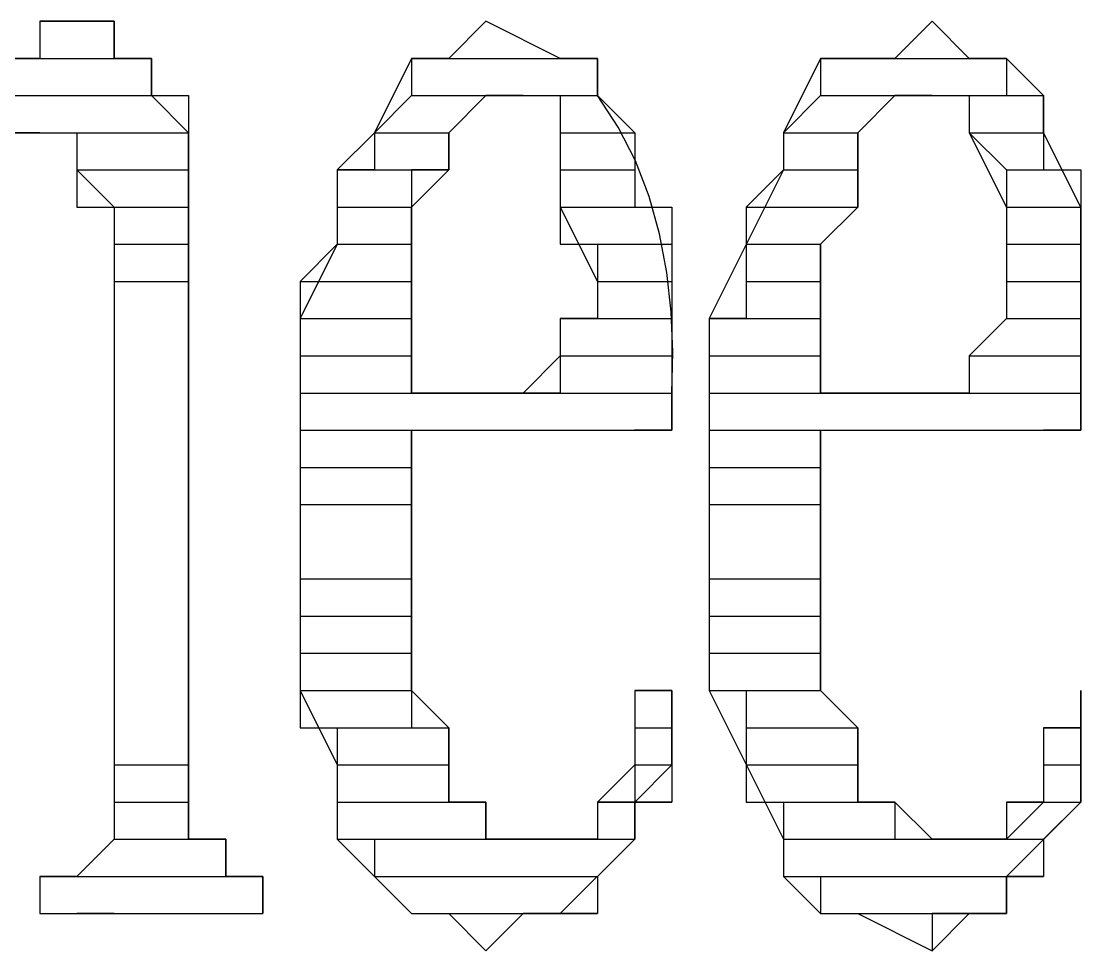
# Model space of a CAD drawing. Header units: metres. Extents: x 45 to 1207, y 17 to 774.
# Drawn here: x 1006.92 to 1013.76, y 38.16 to 44.16 of the extents above; entities that cross this region are included whole.
import ezdxf

# ---------------------------------------------------------------- set-up
doc = ezdxf.new("R2010")
doc.units = ezdxf.units.M

msp = doc.modelspace()

# ---------------------------------------------------------------- linework, layer by layer
for p, q in [((1007.28, 44.16), (1007.04, 44.16)), ((1007.04, 44.16), (1007.52, 44.16)), ((1007.04, 44.16), (1007.04, 43.92)), ((1007.04, 44.16), (1007.52, 44.16)), ((1007.52, 44.16), (1007.04, 44.16)), ((1007.04, 44.16), (1007.04, 43.92)), ((1007.52, 44.16), (1007.52, 43.92)), ((1007.52, 43.92), (1007.52, 44.16)), ((1009.92, 44.16), (1009.68, 43.92)), ((1009.92, 44.16), (1009.68, 43.92)), ((1010.4, 43.92), (1009.92, 44.16)), ((1012.8, 44.16), (1012.56, 43.92)), ((1012.8, 44.16), (1012.56, 43.92)), ((1013.04, 43.92), (1012.8, 44.16)), ((1007.04, 43.92), (1006.8, 43.92)), ((1006.8, 43.92), (1007.7599, 43.92)), ((1006.8, 43.92), (1007.76, 43.92)), ((1006.8, 43.92), (1007.76, 43.92)), ((1006.8, 43.92), (1007.76, 43.92)), ((1007.04, 43.92), (1006.8, 43.92)), ((1007.04, 43.92), (1007.52, 43.92)), ((1007.04, 43.92), (1007.52, 43.92)), ((1007.04, 43.92), (1007.52, 43.92)), ((1007.04, 43.92), (1007.7599, 43.92)), ((1007.04, 43.92), (1007.7599, 43.92)), ((1007.04, 43.92), (1007.7599, 43.92)), ((1007.76, 43.92), (1007.52, 43.92)), ((1007.76, 43.92), (1007.76, 43.68)), ((1007.76, 43.68), (1007.76, 43.92)), ((1009.44, 43.92), (1009.2, 43.44)), ((1009.68, 43.92), (1009.44, 43.92)), ((1009.44, 43.92), (1010.64, 43.92)), ((1009.44, 43.92), (1010.64, 43.92)), ((1009.44, 43.92), (1010.64, 43.92)), ((1009.44, 43.92), (1009.44, 43.68)), ((1009.44, 43.92), (1010.64, 43.92)), ((1009.68, 43.92), (1009.44, 43.92)), ((1009.68, 43.92), (1010.4, 43.92)), ((1009.68, 43.92), (1010.64, 43.92)), ((1010.64, 43.92), (1010.4, 43.92)), ((1010.64, 43.92), (1010.64, 43.68)), ((1010.64, 43.68), (1010.64, 43.92)), ((1012.08, 43.92), (1011.84, 43.44)), ((1012.32, 43.92), (1012.08, 43.92)), ((1012.08, 43.92), (1013.28, 43.92)), ((1012.08, 43.92), (1012.08, 43.68)), ((1012.08, 43.92), (1013.28, 43.92)), ((1012.56, 43.92), (1012.08, 43.92)), ((1012.56, 43.92), (1012.32, 43.92)), ((1012.32, 43.92), (1013.28, 43.92)), ((1012.32, 43.92), (1013.28, 43.92)), ((1012.56, 43.92), (1013.04, 43.92)), ((1012.56, 43.92), (1013.28, 43.92)), ((1013.28, 43.92), (1013.04, 43.92)), ((1013.28, 43.92), (1013.28, 43.68)), ((1013.52, 43.68), (1013.28, 43.92)), ((1006.8, 43.68), (1007.76, 43.68)), ((1006.8, 43.68), (1007.76, 43.68)), ((1006.8, 43.68), (1007.76, 43.68)), ((1006.8, 43.68), (1008, 43.68)), ((1006.8, 43.68), (1008, 43.68)), ((1006.8, 43.68), (1008, 43.68)), ((1008, 43.44), (1007.76, 43.68)), ((1008, 43.68), (1008, 43.44)), ((1009.44, 43.68), (1009.2, 43.44)), ((1009.44, 43.68), (1010.64, 43.68)), ((1009.44, 43.68), (1009.92, 43.68)), ((1009.44, 43.68), (1010.16, 43.68)), ((1009.44, 43.68), (1009.92, 43.68)), ((1009.44, 43.68), (1009.92, 43.68)), ((1009.44, 43.68), (1009.92, 43.68)), ((1009.92, 43.68), (1009.68, 43.44)), ((1009.68, 43.44), (1009.92, 43.68)), ((1010.16, 43.68), (1009.92, 43.68)), ((1009.92, 43.68), (1010.4, 43.68)), ((1010.16, 43.68), (1010.64, 43.68)), ((1010.16, 43.68), (1010.64, 43.68)), ((1010.16, 43.68), (1010.64, 43.68)), ((1010.16, 43.68), (1010.64, 43.68)), ((1010.4, 43.68), (1010.4, 43.44)), ((1010.4, 43.68), (1010.64, 43.68)), ((1010.4, 43.68), (1010.4, 42.96)), ((1010.64, 43.68), (1010.88, 43.44)), ((1012.08, 43.68), (1011.84, 43.44)), ((1012.08, 43.68), (1013.28, 43.68)), ((1012.08, 43.68), (1012.56, 43.68)), ((1012.08, 43.68), (1012.8, 43.68)), ((1012.08, 43.68), (1012.56, 43.68)), ((1012.08, 43.68), (1012.56, 43.68)), ((1012.08, 43.68), (1012.56, 43.68)), ((1012.56, 43.68), (1012.32, 43.44)), ((1012.32, 43.44), (1012.5601, 43.68)), ((1012.8, 43.68), (1012.56, 43.68)), ((1012.5601, 43.68), (1013.04, 43.68)), ((1012.8, 43.68), (1013.28, 43.68)), ((1012.8, 43.68), (1013.28, 43.68)), ((1013.04, 43.68), (1013.52, 43.68)), ((1013.04, 43.68), (1013.52, 43.68)), ((1013.04, 43.68), (1013.04, 43.44)), ((1013.04, 43.68), (1013.52, 43.68)), ((1013.04, 43.68), (1013.04, 43.44)), ((1013.52, 43.68), (1013.52, 43.44)), ((1013.52, 43.44), (1013.52, 43.68)), ((1006.56, 43.44), (1008, 43.44)), ((1006.56, 43.44), (1008, 43.44)), ((1006.56, 43.44), (1008, 43.44)), ((1006.56, 43.44), (1008, 43.44)), ((1006.56, 43.44), (1008, 43.44)), ((1006.56, 43.44), (1007.04, 43.44)), ((1006.56, 43.44), (1007.04, 43.44)), ((1006.56, 43.44), (1007.04, 43.44)), ((1007.04, 43.44), (1006.8, 43.44)), ((1006.8, 43.44), (1007.28, 43.44)), ((1007.04, 43.44), (1008, 43.44)), ((1007.04, 43.44), (1008, 43.44)), ((1007.04, 43.44), (1008, 43.44)), ((1007.04, 43.44), (1008, 43.44)), ((1007.28, 43.44), (1008, 43.44)), ((1007.28, 43.44), (1008, 43.44)), ((1007.28, 43.44), (1008, 43.44)), ((1007.28, 43.44), (1008, 43.44)), ((1007.28, 43.44), (1007.28, 43.2)), ((1007.28, 43.44), (1008, 43.44)), ((1007.28, 43.44), (1007.28, 43.2)), ((1008, 43.44), (1008, 43.2)), ((1008, 38.88), (1008, 43.44)), ((1009.2, 43.44), (1008.96, 43.2)), ((1009.2, 43.44), (1009.68, 43.44)), ((1009.2, 43.44), (1009.68, 43.44)), ((1009.2, 43.44), (1009.68, 43.44)), ((1009.2, 43.44), (1009.68, 43.44)), ((1009.2, 43.44), (1009.68, 43.44)), ((1009.2, 43.44), (1009.2, 43.2)), ((1009.2, 43.44), (1009.68, 43.44)), ((1009.68, 43.44), (1009.68, 43.2)), ((1009.68, 43.2), (1009.68, 43.44)), ((1010.4, 43.44), (1010.88, 43.44)), ((1010.4, 43.44), (1010.88, 43.44)), ((1010.4, 43.44), (1010.88, 43.44)), ((1010.4, 43.44), (1010.88, 43.44)), ((1010.4, 43.44), (1010.88, 43.44)), ((1010.4, 43.44), (1010.4, 43.2)), ((1010.4, 43.44), (1010.88, 43.44)), ((1010.88, 43.44), (1010.88, 43.2)), ((1011.84, 43.44), (1012.32, 43.44)), ((1011.84, 43.44), (1012.3199, 43.44)), ((1011.84, 43.44), (1012.3199, 43.44)), ((1011.84, 43.44), (1012.3199, 43.44)), ((1011.84, 43.44), (1012.3199, 43.44)), ((1011.84, 43.44), (1011.84, 43.2)), ((1011.84, 43.44), (1012.3199, 43.44)), ((1011.84, 43.44), (1011.84, 43.2)), ((1012.3199, 43.44), (1012.3199, 43.2)), ((1012.32, 42.96), (1012.32, 43.44)), ((1013.04, 43.44), (1013.52, 43.44)), ((1013.04, 43.44), (1013.52, 43.44)), ((1013.04, 43.44), (1013.52, 43.44)), ((1013.04, 43.44), (1013.52, 43.44)), ((1013.04, 43.44), (1013.52, 43.44)), ((1013.04, 43.44), (1013.28, 43.2)), ((1013.04, 43.44), (1013.52, 43.44)), ((1013.04, 43.44), (1013.28, 42.96)), ((1013.52, 43.44), (1013.52, 43.2)), ((1013.76, 42.96), (1013.52, 43.44)), ((1007.28, 43.2), (1008, 43.2)), ((1007.28, 43.2), (1008, 43.2)), ((1007.28, 43.2), (1008, 43.2)), ((1007.28, 43.2), (1008, 43.2)), ((1007.28, 43.2), (1008, 43.2)), ((1007.28, 43.2), (1008, 43.2)), ((1007.28, 43.2), (1008, 43.2)), ((1007.28, 43.2), (1008, 43.2)), ((1007.28, 43.2), (1008, 43.2)), ((1007.28, 43.2), (1008, 43.2)), ((1007.28, 43.2), (1008, 43.2)), ((1007.28, 43.2), (1008, 43.2)), ((1007.28, 43.2), (1008, 43.2)), ((1007.28, 43.2), (1008, 43.2)), ((1007.28, 43.2), (1008, 43.2)), ((1007.28, 43.2), (1008, 43.2)), ((1007.28, 43.2), (1008, 43.2)), ((1007.28, 43.2), (1007.28, 42.96)), ((1007.28, 43.2), (1008, 43.2)), ((1007.28, 43.2), (1007.52, 42.96)), ((1008, 43.2), (1008, 42.96)), ((1009.2, 43.2), (1008.96, 43.2)), ((1008.96, 43.2), (1009.44, 43.2)), ((1008.96, 43.2), (1008.96, 42.96)), ((1008.96, 43.2), (1009.44, 43.2)), ((1008.96, 43.2), (1008.96, 42.72)), ((1009.2, 43.2), (1009.68, 43.2)), ((1009.2, 43.2), (1009.68, 43.2)), ((1009.68, 43.2), (1009.44, 43.2)), ((1009.44, 43.2), (1009.44, 42.96)), ((1009.44, 42.96), (1009.68, 43.2)), ((1010.4, 43.2), (1010.88, 43.2)), ((1010.4, 43.2), (1010.88, 43.2)), ((1010.4, 43.2), (1010.88, 43.2)), ((1010.4, 43.2), (1010.4, 42.96)), ((1010.4, 43.2), (1010.88, 43.2)), ((1010.88, 43.2), (1010.88, 42.96)), ((1011.84, 43.2), (1011.36, 42.24)), ((1011.84, 43.2), (1011.6, 42.96)), ((1011.84, 43.2), (1012.3199, 43.2)), ((1011.84, 43.2), (1012.3199, 43.2)), ((1011.84, 43.2), (1012.3199, 43.2)), ((1011.84, 43.2), (1012.3199, 43.2)), ((1012.3199, 43.2), (1012.3199, 42.96)), ((1013.28, 43.2), (1013.52, 43.2)), ((1013.28, 43.2), (1013.76, 43.2)), ((1013.28, 43.2), (1013.76, 43.2)), ((1013.28, 43.2), (1013.28, 42.96)), ((1013.28, 43.2), (1013.76, 43.2)), ((1013.76, 43.2), (1013.76, 42.96)), ((1007.28, 42.96), (1008, 42.96)), ((1007.28, 42.96), (1008, 42.96)), ((1007.28, 42.96), (1008, 42.96)), ((1007.52, 42.96), (1008, 42.96)), ((1007.52, 42.96), (1008, 42.96)), ((1007.52, 42.96), (1008, 42.96)), ((1007.52, 42.96), (1008, 42.96)), ((1007.52, 42.96), (1008, 42.96)), ((1007.52, 42.96), (1008, 42.96)), ((1007.52, 42.96), (1008, 42.96)), ((1007.52, 42.96), (1008, 42.96)), ((1007.52, 42.96), (1007.52, 42.72)), ((1007.52, 42.96), (1008, 42.96)), ((1007.52, 42.96), (1007.52, 39.12)), ((1008, 42.96), (1008, 42.72)), ((1008.96, 42.96), (1009.44, 42.96)), ((1008.96, 42.96), (1009.44, 42.96)), ((1008.96, 42.96), (1009.44, 42.96)), ((1008.96, 42.96), (1008.96, 42.72)), ((1008.96, 42.96), (1009.44, 42.96)), ((1009.44, 42.96), (1009.44, 42.72)), ((1009.44, 41.76), (1009.44, 42.96)), ((1010.4, 42.96), (1010.88, 42.96)), ((1010.4, 42.96), (1011.12, 42.96)), ((1010.4, 42.96), (1011.12, 42.96)), ((1010.4, 42.96), (1010.4, 42.72)), ((1010.4, 42.96), (1011.12, 42.96)), ((1010.4, 42.96), (1010.64, 42.48)), ((1011.12, 42.96), (1011.12, 42.72)), ((1011.6, 42.96), (1012.3199, 42.96)), ((1011.6, 42.96), (1012.3199, 42.96)), ((1011.6, 42.96), (1012.3199, 42.96)), ((1011.6, 42.96), (1011.6, 42.72)), ((1011.6, 42.96), (1012.3199, 42.96)), ((1012.3199, 42.96), (1012.08, 42.72)), ((1012.08, 42.72), (1012.32, 42.96)), ((1013.28, 42.96), (1013.76, 42.96)), ((1013.28, 42.96), (1013.76, 42.96)), ((1013.28, 42.96), (1013.76, 42.96)), ((1013.28, 42.96), (1013.28, 42.72)), ((1013.28, 42.96), (1013.76, 42.96)), ((1013.28, 42.96), (1013.28, 42.48)), ((1013.76, 42.96), (1013.76, 42.72)), ((1013.76, 41.52), (1013.76, 42.96)), ((1007.52, 42.72), (1008, 42.72)), ((1007.52, 42.72), (1008, 42.72)), ((1007.52, 42.72), (1008, 42.72)), ((1007.52, 42.72), (1007.52, 42.48)), ((1007.52, 42.72), (1008, 42.72)), ((1008, 42.72), (1008, 42.48)), ((1008.96, 42.72), (1008.72, 42.48)), ((1008.96, 42.72), (1008.72, 42.24)), ((1008.96, 42.72), (1009.44, 42.72)), ((1008.96, 42.72), (1009.44, 42.72)), ((1008.96, 42.72), (1009.44, 42.72)), ((1008.96, 42.72), (1009.44, 42.72)), ((1009.44, 42.72), (1009.44, 42.48)), ((1010.4, 42.72), (1011.12, 42.72)), ((1010.4, 42.72), (1011.12, 42.72)), ((1010.4, 42.72), (1011.12, 42.72)), ((1010.64, 42.72), (1010.64, 42.48)), ((1010.64, 42.72), (1011.12, 42.72)), ((1011.12, 42.72), (1011.12, 42.48)), ((1011.6, 42.72), (1012.08, 42.72)), ((1011.6, 42.72), (1012.08, 42.72)), ((1011.6, 42.72), (1012.08, 42.72)), ((1011.6, 42.72), (1011.6, 42.48)), ((1011.6, 42.72), (1012.08, 42.72)), ((1012.08, 42.72), (1012.08, 42.48)), ((1012.08, 41.76), (1012.08, 42.72)), ((1013.28, 42.72), (1013.76, 42.72)), ((1013.28, 42.72), (1013.76, 42.72)), ((1013.28, 42.72), (1013.76, 42.72)), ((1013.28, 42.72), (1013.28, 42.48)), ((1013.28, 42.72), (1013.76, 42.72)), ((1013.76, 42.72), (1013.76, 42.48)), ((1007.52, 42.48), (1008, 42.48)), ((1007.52, 42.48), (1008, 42.48)), ((1007.52, 42.48), (1008, 42.48)), ((1007.52, 42.48), (1008, 42.48)), ((1007.52, 42.48), (1008, 42.48)), ((1007.52, 42.48), (1007.52, 39.36)), ((1007.52, 42.48), (1008, 42.48)), ((1008, 42.48), (1008, 39.36)), ((1008.72, 42.48), (1009.44, 42.48)), ((1008.72, 42.48), (1008.72, 42.24)), ((1008.72, 42.48), (1009.4399, 42.48)), ((1009.4399, 42.48), (1009.4399, 42.24)), ((1010.64, 42.48), (1011.12, 42.48)), ((1010.64, 42.48), (1010.64, 42.24)), ((1010.64, 42.48), (1011.12, 42.48)), ((1010.64, 42.48), (1010.64, 42.24)), ((1011.12, 42.48), (1011.12, 42.24)), ((1011.6, 42.48), (1012.08, 42.48)), ((1011.6, 42.48), (1011.6, 42.24)), ((1011.6, 42.48), (1012.08, 42.48)), ((1012.08, 42.48), (1012.08, 42.24)), ((1013.28, 42.48), (1013.76, 42.48)), ((1013.28, 42.48), (1013.28, 42.24)), ((1013.28, 42.48), (1013.76, 42.48)), ((1013.28, 42.48), (1013.28, 42.24)), ((1013.76, 42.48), (1013.76, 42.24)), ((1008.72, 42.24), (1009.4399, 42.24)), ((1008.72, 42.24), (1009.4399, 42.24)), ((1008.72, 42.24), (1009.4399, 42.24)), ((1008.72, 42.24), (1009.4399, 42.24)), ((1008.72, 42.24), (1009.4399, 42.24)), ((1008.72, 42.24), (1009.4399, 42.24)), ((1008.72, 42.24), (1009.4399, 42.24)), ((1008.72, 42.24), (1009.4399, 42.24)), ((1008.72, 42.24), (1009.4399, 42.24)), ((1008.72, 42.24), (1008.72, 42)), ((1008.72, 42.24), (1009.4399, 42.24)), ((1008.72, 42.24), (1008.72, 39.84)), ((1009.4399, 42.24), (1009.4399, 42)), ((1010.64, 42.24), (1010.4, 42.24)), ((1010.4, 42.24), (1011.12, 42.24)), ((1010.4, 42.24), (1011.12, 42.24)), ((1010.4, 42.24), (1011.12, 42.24)), ((1010.4, 42.24), (1011.12, 42.24)), ((1010.4, 42.24), (1011.12, 42.24)), ((1010.4, 42.24), (1010.4, 42)), ((1010.4, 42.24), (1011.12, 42.24)), ((1010.64, 42.24), (1010.4, 42.24)), ((1010.4, 42.24), (1010.4, 42)), ((1010.64, 42.24), (1011.12, 42.24)), ((1010.64, 42.24), (1011.12, 42.24)), ((1010.64, 42.24), (1011.12, 42.24)), ((1010.64, 42.24), (1011.12, 42.24)), ((1011.12, 42.24), (1011.12, 42)), ((1011.6, 42.24), (1011.36, 42.24)), ((1011.36, 42.24), (1012.08, 42.24)), ((1011.36, 42.24), (1012.08, 42.24)), ((1011.36, 42.24), (1012.08, 42.24)), ((1011.36, 42.24), (1012.08, 42.24)), ((1011.36, 42.24), (1012.08, 42.24)), ((1011.36, 42.24), (1011.36, 42)), ((1011.36, 42.24), (1012.08, 42.24)), ((1011.36, 42.24), (1011.36, 39.84)), ((1011.6, 42.24), (1012.08, 42.24)), ((1011.6, 42.24), (1012.08, 42.24)), ((1011.6, 42.24), (1012.08, 42.24)), ((1011.6, 42.24), (1012.08, 42.24)), ((1012.08, 42.24), (1012.08, 42)), ((1013.28, 42.24), (1013.04, 42)), ((1013.28, 42.24), (1013.04, 42)), ((1013.28, 42.24), (1013.76, 42.24)), ((1013.28, 42.24), (1013.76, 42.24)), ((1013.28, 42.24), (1013.76, 42.24)), ((1013.28, 42.24), (1013.76, 42.24)), ((1013.28, 42.24), (1013.76, 42.24)), ((1013.28, 42.24), (1013.76, 42.24)), ((1013.28, 42.24), (1013.76, 42.24)), ((1013.28, 42.24), (1013.76, 42.24)), ((1013.28, 42.24), (1013.76, 42.24)), ((1013.28, 42.24), (1013.76, 42.24)), ((1013.76, 42.24), (1013.76, 42)), ((1008.72, 42), (1009.4399, 42)), ((1008.72, 42), (1009.4399, 42)), ((1008.72, 42), (1009.4399, 42)), ((1008.72, 42), (1009.4399, 42)), ((1008.72, 42), (1009.4399, 42)), ((1008.72, 42), (1009.4399, 42)), ((1008.72, 42), (1009.4399, 42)), ((1008.72, 42), (1008.72, 41.76)), ((1008.72, 42), (1009.4399, 42)), ((1009.4399, 42), (1009.4399, 41.76)), ((1010.4, 42), (1010.16, 41.76)), ((1010.4, 42), (1011.12, 42)), ((1010.4, 42), (1011.12, 42)), ((1010.4, 42), (1011.12, 42)), ((1010.4, 42), (1011.12, 42)), ((1010.4, 42), (1011.12, 42)), ((1010.4, 42), (1011.12, 42)), ((1010.4, 42), (1011.12, 42)), ((1010.4, 42), (1010.4, 41.76)), ((1010.4, 42), (1011.12, 42)), ((1011.12, 42), (1011.12, 41.76)), ((1011.36, 42), (1012.08, 42)), ((1011.36, 42), (1012.08, 42)), ((1011.36, 42), (1012.08, 42)), ((1011.36, 42), (1012.08, 42)), ((1011.36, 42), (1012.08, 42)), ((1011.36, 42), (1012.08, 42)), ((1011.36, 42), (1012.08, 42)), ((1011.36, 42), (1011.36, 41.76)), ((1011.36, 42), (1012.08, 42)), ((1012.08, 42), (1012.08, 41.76)), ((1013.04, 42), (1013.76, 42)), ((1013.04, 42), (1013.7599, 42)), ((1013.04, 42), (1013.7599, 42)), ((1013.04, 42), (1013.7599, 42)), ((1013.04, 42), (1013.7599, 42)), ((1013.04, 42), (1013.7599, 42)), ((1013.04, 42), (1013.7599, 42)), ((1013.04, 42), (1013.04, 41.76)), ((1013.04, 42), (1013.7599, 42)), ((1013.04, 42), (1013.04, 41.76)), ((1013.7599, 42), (1013.7599, 41.76)), ((1008.72, 41.76), (1009.4399, 41.76)), ((1008.72, 41.76), (1009.4399, 41.76)), ((1008.72, 41.76), (1009.4399, 41.76)), ((1008.72, 41.76), (1009.4399, 41.76)), ((1008.72, 41.76), (1009.4399, 41.76)), ((1008.72, 41.76), (1009.4399, 41.76)), ((1008.72, 41.76), (1009.4399, 41.76)), ((1008.72, 41.76), (1009.4399, 41.76)), ((1008.72, 41.76), (1009.4399, 41.76)), ((1008.72, 41.76), (1009.68, 41.76)), ((1008.72, 41.76), (1009.68, 41.76)), ((1008.72, 41.76), (1011.12, 41.76)), ((1008.72, 41.76), (1011.12, 41.76)), ((1008.72, 41.76), (1011.12, 41.76)), ((1008.72, 41.76), (1011.12, 41.76)), ((1008.72, 41.76), (1008.72, 41.52)), ((1008.72, 41.76), (1011.12, 41.76)), ((1010.16, 41.76), (1009.44, 41.76)), ((1009.68, 41.76), (1009.92, 41.76)), ((1010.16, 41.76), (1009.92, 41.76)), ((1009.92, 41.76), (1011.1201, 41.76)), ((1009.92, 41.76), (1011.12, 41.76)), ((1009.92, 41.76), (1011.12, 41.76)), ((1010.4, 41.76), (1010.16, 41.76)), ((1010.16, 41.76), (1011.12, 41.76)), ((1010.16, 41.76), (1011.1201, 41.76)), ((1010.16, 41.76), (1011.1201, 41.76)), ((1010.16, 41.76), (1011.1201, 41.76)), ((1010.16, 41.76), (1011.1201, 41.76)), ((1010.16, 41.76), (1011.1201, 41.76)), ((1010.4, 41.76), (1011.12, 41.76)), ((1010.4, 41.76), (1011.12, 41.76)), ((1011.12, 41.76), (1011.12, 41.52)), ((1011.12, 41.52), (1011.12, 41.76)), ((1011.36, 41.76), (1012.08, 41.76)), ((1011.36, 41.76), (1012.08, 41.76)), ((1011.36, 41.76), (1012.08, 41.76)), ((1011.36, 41.76), (1012.08, 41.76)), ((1011.36, 41.76), (1012.08, 41.76)), ((1011.36, 41.76), (1012.08, 41.76)), ((1011.36, 41.76), (1012.08, 41.76)), ((1011.36, 41.76), (1012.32, 41.76)), ((1011.36, 41.76), (1012.32, 41.76)), ((1011.36, 41.76), (1012.32, 41.76)), ((1011.36, 41.76), (1012.32, 41.76)), ((1011.36, 41.76), (1013.76, 41.76)), ((1011.36, 41.76), (1013.76, 41.76)), ((1011.36, 41.76), (1013.76, 41.76)), ((1011.36, 41.76), (1013.76, 41.76)), ((1011.36, 41.76), (1011.36, 41.52)), ((1011.36, 41.76), (1013.76, 41.76)), ((1013.04, 41.76), (1012.08, 41.76)), ((1012.32, 41.76), (1012.56, 41.76)), ((1012.8, 41.76), (1012.56, 41.76)), ((1012.56, 41.76), (1013.76, 41.76)), ((1013.04, 41.76), (1012.8, 41.76)), ((1012.8, 41.76), (1013.7599, 41.76)), ((1012.8, 41.76), (1013.76, 41.76)), ((1012.8, 41.76), (1013.76, 41.76)), ((1012.8, 41.76), (1013.76, 41.76)), ((1012.8, 41.76), (1013.76, 41.76)), ((1012.8, 41.76), (1013.76, 41.76)), ((1013.04, 41.76), (1013.7599, 41.76)), ((1013.04, 41.76), (1013.7599, 41.76)), ((1013.04, 41.76), (1013.7599, 41.76)), ((1013.04, 41.76), (1013.7599, 41.76)), ((1013.76, 41.76), (1013.76, 41.52)), ((1008.72, 41.52), (1011.12, 41.52)), ((1008.72, 41.52), (1011.12, 41.52)), ((1008.72, 41.52), (1011.12, 41.52)), ((1008.72, 41.52), (1010.8799, 41.52)), ((1008.72, 41.52), (1011.12, 41.52)), ((1008.72, 41.52), (1009.4399, 41.52)), ((1008.72, 41.52), (1009.4399, 41.52)), ((1008.72, 41.52), (1008.72, 41.28)), ((1008.72, 41.52), (1009.4399, 41.52)), ((1009.4399, 41.52), (1009.4399, 41.28)), ((1009.44, 41.52), (1010.88, 41.52)), ((1009.44, 39.84), (1009.44, 41.52)), ((1009.44, 41.52), (1010.88, 41.52)), ((1011.12, 41.52), (1010.8799, 41.52)), ((1010.88, 41.52), (1011.12, 41.52)), ((1011.36, 41.52), (1013.76, 41.52)), ((1011.36, 41.52), (1013.76, 41.52)), ((1011.36, 41.52), (1013.76, 41.52)), ((1011.36, 41.52), (1013.52, 41.52)), ((1011.36, 41.52), (1013.76, 41.52)), ((1011.36, 41.52), (1012.08, 41.52)), ((1011.36, 41.52), (1012.08, 41.52)), ((1011.36, 41.52), (1011.36, 41.28)), ((1011.36, 41.52), (1012.08, 41.52)), ((1012.08, 41.52), (1013.52, 41.52)), ((1012.08, 41.52), (1012.08, 41.28)), ((1012.08, 39.84), (1012.08, 41.52)), ((1012.08, 41.52), (1013.52, 41.52)), ((1013.76, 41.52), (1013.52, 41.52)), ((1013.52, 41.52), (1013.76, 41.52)), ((1008.72, 41.28), (1009.4399, 41.28)), ((1008.72, 41.28), (1009.4399, 41.28)), ((1008.72, 41.28), (1009.4399, 41.28)), ((1008.72, 41.28), (1008.72, 41.04)), ((1008.72, 41.28), (1009.4399, 41.28)), ((1009.4399, 41.28), (1009.4399, 41.04)), ((1011.36, 41.28), (1012.08, 41.28)), ((1011.36, 41.28), (1012.08, 41.28)), ((1011.36, 41.28), (1012.08, 41.28)), ((1011.36, 41.28), (1011.36, 41.04)), ((1011.36, 41.28), (1012.08, 41.28)), ((1012.08, 41.28), (1012.08, 41.04)), ((1008.72, 41.04), (1009.4399, 41.04)), ((1008.72, 41.04), (1009.4399, 41.04)), ((1008.72, 41.04), (1009.4399, 41.04)), ((1008.72, 41.04), (1008.72, 40.56)), ((1008.72, 41.04), (1009.4399, 41.04)), ((1009.4399, 41.04), (1009.4399, 40.56)), ((1011.36, 41.04), (1012.08, 41.04)), ((1011.36, 41.04), (1012.08, 41.04)), ((1011.36, 41.04), (1012.08, 41.04)), ((1011.36, 41.04), (1011.36, 40.56)), ((1011.36, 41.04), (1012.08, 41.04)), ((1012.08, 41.04), (1012.08, 40.56)), ((1008.72, 40.56), (1009.4399, 40.56)), ((1008.72, 40.56), (1008.72, 40.32)), ((1008.72, 40.56), (1009.4399, 40.56)), ((1009.4399, 40.56), (1009.4399, 40.32)), ((1011.36, 40.56), (1012.08, 40.56)), ((1011.36, 40.56), (1011.36, 40.32)), ((1011.36, 40.56), (1012.08, 40.56)), ((1012.08, 40.56), (1012.08, 40.32)), ((1008.72, 40.32), (1009.4399, 40.32)), ((1008.72, 40.32), (1008.72, 40.08)), ((1008.72, 40.32), (1009.4399, 40.32)), ((1009.4399, 40.32), (1009.4399, 40.08)), ((1011.36, 40.32), (1012.08, 40.32)), ((1011.36, 40.32), (1011.36, 40.08)), ((1011.36, 40.32), (1012.08, 40.32)), ((1012.08, 40.32), (1012.08, 40.08)), ((1008.72, 40.08), (1009.4399, 40.08)), ((1008.72, 40.08), (1008.72, 39.84)), ((1008.72, 40.08), (1009.4399, 40.08)), ((1009.4399, 40.08), (1009.4399, 39.84)), ((1011.36, 40.08), (1012.08, 40.08)), ((1011.36, 40.08), (1011.36, 39.84)), ((1011.36, 40.08), (1012.08, 40.08)), ((1012.08, 40.08), (1012.08, 39.84)), ((1008.72, 39.84), (1009.4399, 39.84)), ((1008.72, 39.84), (1009.4399, 39.84)), ((1008.72, 39.84), (1009.4399, 39.84)), ((1008.72, 39.84), (1009.4399, 39.84)), ((1008.72, 39.84), (1009.4399, 39.84)), ((1008.72, 39.84), (1009.4399, 39.84)), ((1008.72, 39.84), (1009.4399, 39.84)), ((1008.72, 39.84), (1009.4399, 39.84)), ((1008.72, 39.84), (1009.4399, 39.84)), ((1008.72, 39.84), (1008.72, 39.6)), ((1008.72, 39.84), (1009.4399, 39.84)), ((1008.72, 39.84), (1008.96, 39.36)), ((1009.4399, 39.84), (1009.4399, 39.6)), ((1009.68, 39.6), (1009.44, 39.84)), ((1011.12, 39.84), (1010.88, 39.84)), ((1010.88, 39.84), (1010.88, 39.6)), ((1010.88, 39.84), (1011.12, 39.84)), ((1011.12, 39.84), (1010.88, 39.84)), ((1010.88, 39.84), (1010.88, 39.36)), ((1011.12, 39.84), (1011.12, 39.84)), ((1011.12, 39.84), (1011.12, 39.84)), ((1011.12, 39.84), (1011.12, 39.6)), ((1011.12, 39.36), (1011.12, 39.84)), ((1011.36, 39.84), (1012.08, 39.84)), ((1011.36, 39.84), (1012.08, 39.84)), ((1011.36, 39.84), (1012.08, 39.84)), ((1011.36, 39.84), (1012.08, 39.84)), ((1011.36, 39.84), (1012.08, 39.84)), ((1011.36, 39.84), (1011.84, 38.88)), ((1011.6, 39.84), (1012.08, 39.84)), ((1011.6, 39.84), (1012.08, 39.84)), ((1011.6, 39.84), (1012.08, 39.84)), ((1011.6, 39.84), (1012.08, 39.84)), ((1011.6, 39.84), (1011.6, 39.6)), ((1011.6, 39.84), (1012.08, 39.84)), ((1012.08, 39.84), (1012.3199, 39.6)), ((1012.32, 39.6), (1012.08, 39.84)), ((1013.76, 39.84), (1013.76, 39.84)), ((1013.76, 39.84), (1013.76, 39.84)), ((1013.76, 39.84), (1013.76, 39.84)), ((1013.76, 39.84), (1013.76, 39.6)), ((1013.76, 39.84), (1013.76, 39.6)), ((1013.76, 39.12), (1013.76, 39.84)), ((1013.76, 39.84), (1013.76, 39.6)), ((1008.72, 39.6), (1009.4399, 39.6)), ((1008.72, 39.6), (1009.4399, 39.6)), ((1008.72, 39.6), (1009.4399, 39.6)), ((1008.72, 39.6), (1009.68, 39.6)), ((1008.72, 39.6), (1009.68, 39.6)), ((1008.96, 39.6), (1008.96, 39.36)), ((1008.96, 39.6), (1009.68, 39.6)), ((1009.68, 39.6), (1009.68, 39.36)), ((1009.68, 39.12), (1009.68, 39.6)), ((1010.88, 39.6), (1011.12, 39.6)), ((1010.88, 39.6), (1011.12, 39.6)), ((1010.88, 39.6), (1011.12, 39.6)), ((1010.88, 39.6), (1011.12, 39.6)), ((1010.88, 39.6), (1011.12, 39.6)), ((1010.88, 39.6), (1010.88, 39.36)), ((1010.88, 39.6), (1011.12, 39.6)), ((1011.12, 39.6), (1011.12, 39.36)), ((1011.6, 39.6), (1012.3199, 39.6)), ((1011.6, 39.6), (1012.3199, 39.6)), ((1011.6, 39.6), (1012.3199, 39.6)), ((1011.6, 39.6), (1012.3199, 39.6)), ((1011.6, 39.6), (1012.3199, 39.6)), ((1011.6, 39.6), (1011.6, 39.36)), ((1011.6, 39.6), (1012.3199, 39.6)), ((1012.3199, 39.6), (1012.3199, 39.36)), ((1012.32, 39.12), (1012.32, 39.6)), ((1013.76, 39.6), (1013.52, 39.6)), ((1013.52, 39.6), (1013.52, 39.36)), ((1013.52, 39.6), (1013.76, 39.6)), ((1013.76, 39.6), (1013.52, 39.6)), ((1013.52, 39.6), (1013.52, 39.12)), ((1013.76, 39.6), (1013.76, 39.6)), ((1013.76, 39.6), (1013.76, 39.6)), ((1013.76, 39.6), (1013.76, 39.6)), ((1013.76, 39.6), (1013.76, 39.36)), ((1007.52, 39.36), (1008, 39.36)), ((1007.52, 39.36), (1007.52, 39.12)), ((1007.52, 39.36), (1008, 39.36)), ((1008, 39.36), (1008, 39.12)), ((1008.96, 39.36), (1009.68, 39.36)), ((1008.96, 39.36), (1009.68, 39.36)), ((1008.96, 39.36), (1009.68, 39.36)), ((1008.96, 39.36), (1009.68, 39.36)), ((1008.96, 39.36), (1009.68, 39.36)), ((1008.96, 39.36), (1008.96, 39.12)), ((1008.96, 39.36), (1009.68, 39.36)), ((1008.96, 39.36), (1008.96, 38.88)), ((1009.68, 39.36), (1009.68, 39.12)), ((1010.88, 39.36), (1010.64, 39.12)), ((1010.88, 39.36), (1011.12, 39.36)), ((1010.88, 39.36), (1011.12, 39.36)), ((1010.88, 39.36), (1011.12, 39.36)), ((1010.88, 39.36), (1011.12, 39.36)), ((1010.88, 39.36), (1011.12, 39.36)), ((1010.88, 39.36), (1010.88, 39.12)), ((1010.88, 39.36), (1011.12, 39.36)), ((1010.88, 39.12), (1011.12, 39.36)), ((1011.12, 39.36), (1011.12, 39.12)), ((1011.6, 39.36), (1012.3199, 39.36)), ((1011.6, 39.36), (1012.3199, 39.36)), ((1011.6, 39.36), (1012.3199, 39.36)), ((1011.6, 39.36), (1012.3199, 39.36)), ((1011.6, 39.36), (1012.3199, 39.36)), ((1011.6, 39.36), (1011.6, 39.12)), ((1011.6, 39.36), (1012.3199, 39.36)), ((1012.3199, 39.36), (1012.3199, 39.12)), ((1013.52, 39.36), (1013.76, 39.36)), ((1013.52, 39.36), (1013.76, 39.36)), ((1013.52, 39.36), (1013.76, 39.36)), ((1013.52, 39.36), (1013.76, 39.36)), ((1013.52, 39.36), (1013.76, 39.36)), ((1013.52, 39.36), (1013.52, 39.12)), ((1013.52, 39.36), (1013.76, 39.36)), ((1013.76, 39.36), (1013.76, 39.12)), ((1007.52, 39.12), (1008, 39.12)), ((1007.52, 39.12), (1008, 39.12)), ((1007.52, 39.12), (1008, 39.12)), ((1007.52, 39.12), (1008, 39.12)), ((1007.52, 39.12), (1008, 39.12)), ((1007.52, 39.12), (1007.52, 38.88)), ((1007.52, 39.12), (1008, 39.12)), ((1007.52, 39.12), (1007.52, 38.88)), ((1008, 39.12), (1008, 38.88)), ((1008.96, 39.12), (1009.68, 39.12)), ((1008.96, 39.12), (1009.68, 39.12)), ((1008.96, 39.12), (1009.68, 39.12)), ((1008.96, 39.12), (1009.68, 39.12)), ((1008.96, 39.12), (1009.68, 39.12)), ((1008.96, 39.12), (1009.92, 39.12)), ((1008.96, 39.12), (1009.92, 39.12)), ((1008.96, 39.12), (1008.96, 38.88)), ((1008.96, 39.12), (1009.92, 39.12)), ((1009.92, 39.12), (1009.68, 39.12)), ((1009.92, 39.12), (1009.92, 38.88)), ((1009.92, 38.88), (1009.92, 39.12)), ((1010.88, 39.12), (1010.64, 39.12)), ((1010.64, 39.12), (1011.12, 39.12)), ((1010.64, 39.12), (1010.88, 39.12)), ((1010.64, 39.12), (1011.12, 39.12)), ((1010.64, 39.12), (1010.88, 39.12)), ((1010.64, 39.12), (1010.88, 39.12)), ((1010.64, 39.12), (1010.64, 38.88)), ((1010.64, 39.12), (1010.88, 39.12)), ((1010.64, 39.12), (1010.64, 38.88)), ((1010.88, 39.12), (1011.12, 39.12)), ((1010.88, 39.12), (1011.12, 39.12)), ((1011.12, 39.12), (1010.88, 39.12)), ((1010.88, 39.12), (1010.88, 38.88)), ((1010.88, 38.88), (1010.88, 39.12)), ((1011.6, 39.12), (1012.3199, 39.12)), ((1011.6, 39.12), (1012.3199, 39.12)), ((1011.6, 39.12), (1012.3199, 39.12)), ((1011.6, 39.12), (1012.56, 39.12)), ((1011.6, 39.12), (1012.56, 39.12)), ((1011.6, 39.12), (1012.56, 39.12)), ((1011.6, 39.12), (1012.56, 39.12)), ((1011.84, 39.12), (1011.84, 38.88)), ((1011.84, 39.12), (1012.5599, 39.12)), ((1012.56, 39.12), (1012.32, 39.12)), ((1012.5599, 39.12), (1012.5599, 38.88)), ((1012.8, 38.88), (1012.56, 39.12)), ((1013.52, 39.12), (1013.28, 39.12)), ((1013.28, 39.12), (1013.76, 39.12)), ((1013.28, 39.12), (1013.76, 39.12)), ((1013.28, 39.12), (1013.76, 39.12)), ((1013.28, 39.12), (1013.28, 38.88)), ((1013.28, 39.12), (1013.76, 39.12)), ((1013.28, 38.64), (1013.76, 39.12)), ((1013.52, 39.12), (1013.28, 38.88)), ((1013.52, 39.12), (1013.76, 39.12)), ((1013.52, 39.12), (1013.76, 39.12)), ((1013.52, 39.12), (1013.76, 39.12)), ((1013.52, 39.12), (1013.76, 39.12)), ((1013.76, 39.12), (1013.52, 38.88)), ((1007.52, 38.88), (1007.28, 38.64)), ((1007.52, 38.88), (1007.28, 38.64)), ((1007.52, 38.88), (1008, 38.88)), ((1007.52, 38.88), (1008, 38.88)), ((1007.52, 38.88), (1008, 38.88)), ((1007.52, 38.88), (1008, 38.88)), ((1007.52, 38.88), (1008, 38.88)), ((1007.52, 38.88), (1008.24, 38.88)), ((1007.52, 38.88), (1008.24, 38.88)), ((1007.52, 38.88), (1008.24, 38.88)), ((1007.52, 38.88), (1008.24, 38.88)), ((1007.52, 38.88), (1008.24, 38.88)), ((1008.24, 38.88), (1008, 38.88)), ((1008.24, 38.88), (1008.24, 38.64)), ((1008.24, 38.64), (1008.24, 38.88)), ((1008.96, 38.88), (1009.92, 38.88)), ((1008.96, 38.88), (1009.92, 38.88)), ((1008.96, 38.88), (1009.92, 38.88)), ((1008.96, 38.88), (1009.92, 38.88)), ((1008.96, 38.88), (1009.92, 38.88)), ((1008.96, 38.88), (1009.44, 38.4)), ((1009.2, 38.88), (1010.16, 38.88)), ((1009.2, 38.88), (1010.16, 38.88)), ((1009.2, 38.88), (1009.2, 38.64)), ((1009.2, 38.88), (1010.88, 38.88)), ((1010.64, 38.88), (1009.92, 38.88)), ((1010.4, 38.88), (1010.16, 38.88)), ((1010.16, 38.88), (1010.88, 38.88)), ((1010.64, 38.88), (1010.4, 38.88)), ((1010.4, 38.88), (1010.88, 38.88)), ((1010.4, 38.88), (1010.88, 38.88)), ((1010.4, 38.4), (1010.88, 38.88)), ((1010.64, 38.88), (1010.88, 38.88)), ((1010.64, 38.88), (1010.88, 38.88)), ((1010.64, 38.88), (1010.88, 38.88)), ((1010.64, 38.88), (1010.88, 38.88)), ((1010.88, 38.88), (1010.64, 38.64)), ((1011.84, 38.88), (1012.5599, 38.88)), ((1011.84, 38.88), (1012.5599, 38.88)), ((1011.84, 38.88), (1012.5599, 38.88)), ((1011.84, 38.88), (1012.8, 38.88)), ((1011.84, 38.88), (1012.8, 38.88)), ((1011.84, 38.88), (1012.8, 38.88)), ((1011.84, 38.88), (1012.8, 38.88)), ((1011.84, 38.88), (1011.84, 38.64)), ((1011.84, 38.88), (1013.52, 38.88)), ((1011.84, 38.88), (1011.84, 38.64)), ((1013.04, 38.88), (1012.8, 38.88)), ((1012.8, 38.88), (1013.52, 38.88)), ((1013.28, 38.88), (1012.8, 38.88)), ((1013.28, 38.88), (1013.04, 38.88)), ((1013.04, 38.88), (1013.52, 38.88)), ((1013.04, 38.88), (1013.52, 38.88)), ((1013.28, 38.88), (1013.52, 38.88)), ((1013.28, 38.88), (1013.52, 38.88)), ((1013.28, 38.88), (1013.52, 38.88)), ((1013.28, 38.88), (1013.52, 38.88)), ((1013.52, 38.88), (1013.52, 38.64)), ((1007.28, 38.64), (1007.04, 38.64)), ((1007.04, 38.64), (1008.48, 38.64)), ((1007.04, 38.64), (1008.48, 38.64)), ((1007.04, 38.64), (1008.48, 38.64)), ((1007.04, 38.64), (1008.48, 38.64)), ((1007.04, 38.64), (1008.48, 38.64)), ((1007.04, 38.64), (1008.48, 38.64)), ((1007.04, 38.64), (1008.48, 38.64)), ((1007.04, 38.64), (1008.48, 38.64)), ((1007.04, 38.64), (1008.48, 38.64)), ((1007.04, 38.64), (1007.04, 38.4)), ((1007.04, 38.64), (1008.48, 38.64)), ((1007.28, 38.64), (1007.04, 38.64)), ((1007.04, 38.64), (1007.04, 38.4)), ((1007.28, 38.64), (1008.24, 38.64)), ((1007.28, 38.64), (1008.2401, 38.64)), ((1007.28, 38.64), (1008.2401, 38.64)), ((1007.28, 38.64), (1008.2401, 38.64)), ((1007.28, 38.64), (1008.2401, 38.64)), ((1007.28, 38.64), (1008.2401, 38.64)), ((1007.28, 38.64), (1008.2401, 38.64)), ((1007.28, 38.64), (1008.2401, 38.64)), ((1007.28, 38.64), (1008.2401, 38.64)), ((1007.28, 38.64), (1008.48, 38.64)), ((1007.28, 38.64), (1008.48, 38.64)), ((1007.28, 38.64), (1008.48, 38.64)), ((1008.48, 38.64), (1008.24, 38.64)), ((1008.48, 38.64), (1008.48, 38.4)), ((1008.48, 38.4), (1008.48, 38.64)), ((1009.2, 38.64), (1010.64, 38.64)), ((1009.2, 38.64), (1010.64, 38.64)), ((1009.2, 38.64), (1010.64, 38.64)), ((1009.2, 38.64), (1009.44, 38.4)), ((1009.2, 38.64), (1010.64, 38.64)), ((1010.64, 38.64), (1010.64, 38.4)), ((1011.84, 38.64), (1013.52, 38.64)), ((1011.84, 38.64), (1013.28, 38.64)), ((1011.84, 38.64), (1013.52, 38.64)), ((1011.84, 38.64), (1012.08, 38.4)), ((1012.08, 38.64), (1012.08, 38.4)), ((1012.08, 38.64), (1013.28, 38.64)), ((1013.52, 38.64), (1013.28, 38.64)), ((1013.28, 38.64), (1013.28, 38.4)), ((1013.28, 38.4), (1013.28, 38.64)), ((1007.04, 38.4), (1008.48, 38.4)), ((1007.04, 38.4), (1008.48, 38.4)), ((1007.04, 38.4), (1008.48, 38.4)), ((1007.04, 38.4), (1008.48, 38.4)), ((1007.04, 38.4), (1008.48, 38.4)), ((1007.04, 38.4), (1008.48, 38.4)), ((1007.04, 38.4), (1008.48, 38.4)), ((1007.04, 38.4), (1007.52, 38.4)), ((1007.04, 38.4), (1007.52, 38.4)), ((1007.04, 38.4), (1007.52, 38.4)), ((1007.04, 38.4), (1007.52, 38.4)), ((1007.04, 38.4), (1007.28, 38.4)), ((1007.04, 38.4), (1007.52, 38.4)), ((1007.04, 38.4), (1008.48, 38.4)), ((1007.52, 38.4), (1007.28, 38.4)), ((1007.28, 38.4), (1007.28, 38.4)), ((1007.28, 38.4), (1007.28, 38.4)), ((1007.52, 38.4), (1007.76, 38.4)), ((1007.76, 38.4), (1008, 38.4)), ((1008, 38.4), (1008, 38.4)), ((1008, 38.4), (1008.48, 38.4)), ((1008, 38.4), (1008.48, 38.4)), ((1008, 38.4), (1008.24, 38.4)), ((1008.24, 38.4), (1008.48, 38.4)), ((1008.24, 38.4), (1008.48, 38.4)), ((1008.24, 38.4), (1008.48, 38.4)), ((1008.24, 38.4), (1008.48, 38.4)), ((1008.24, 38.4), (1008.24, 38.4)), ((1008.24, 38.4), (1008.48, 38.4)), ((1009.44, 38.4), (1010.64, 38.4)), ((1009.44, 38.4), (1010.4, 38.4)), ((1009.44, 38.4), (1010.64, 38.4)), ((1009.44, 38.4), (1010.16, 38.4)), ((1009.44, 38.4), (1010.4, 38.4)), ((1009.44, 38.4), (1009.68, 38.4)), ((1009.68, 38.4), (1010.16, 38.4)), ((1009.68, 38.4), (1010.16, 38.4)), ((1009.68, 38.4), (1010.16, 38.4)), ((1009.68, 38.4), (1009.92, 38.16)), ((1010.16, 38.4), (1009.92, 38.16)), ((1009.92, 38.16), (1010.16, 38.4)), ((1010.4, 38.4), (1010.16, 38.4)), ((1010.16, 38.4), (1010.4, 38.4)), ((1010.64, 38.4), (1010.4, 38.4)), ((1012.08, 38.4), (1013.28, 38.4)), ((1012.08, 38.4), (1013.28, 38.4)), ((1012.08, 38.4), (1013.28, 38.4)), ((1012.08, 38.4), (1012.32, 38.4)), ((1012.32, 38.4), (1013.04, 38.4)), ((1012.32, 38.4), (1013.28, 38.4)), ((1012.32, 38.4), (1012.8, 38.4)), ((1012.32, 38.4), (1013.04, 38.4)), ((1012.32, 38.4), (1012.8, 38.4)), ((1012.32, 38.4), (1012.8, 38.16)), ((1013.04, 38.4), (1012.8, 38.4)), ((1012.8, 38.4), (1012.8, 38.16)), ((1012.8, 38.16), (1013.04, 38.4)), ((1013.28, 38.4), (1013.04, 38.4)), ((1013.04, 38.4), (1013.28, 38.4))]:
    msp.add_line(p, q)
msp.add_lwpolyline([(1011.12, 41.76), (1011.1257, 42.0234), (1011.1152, 42.2836), (1011.087, 42.5389), (1011.0401, 42.7875), (1010.9732, 43.0277), (1010.885, 43.2577), (1010.7744, 43.4757), (1010.64, 43.68)])

doc.saveas('drawing.dxf')
